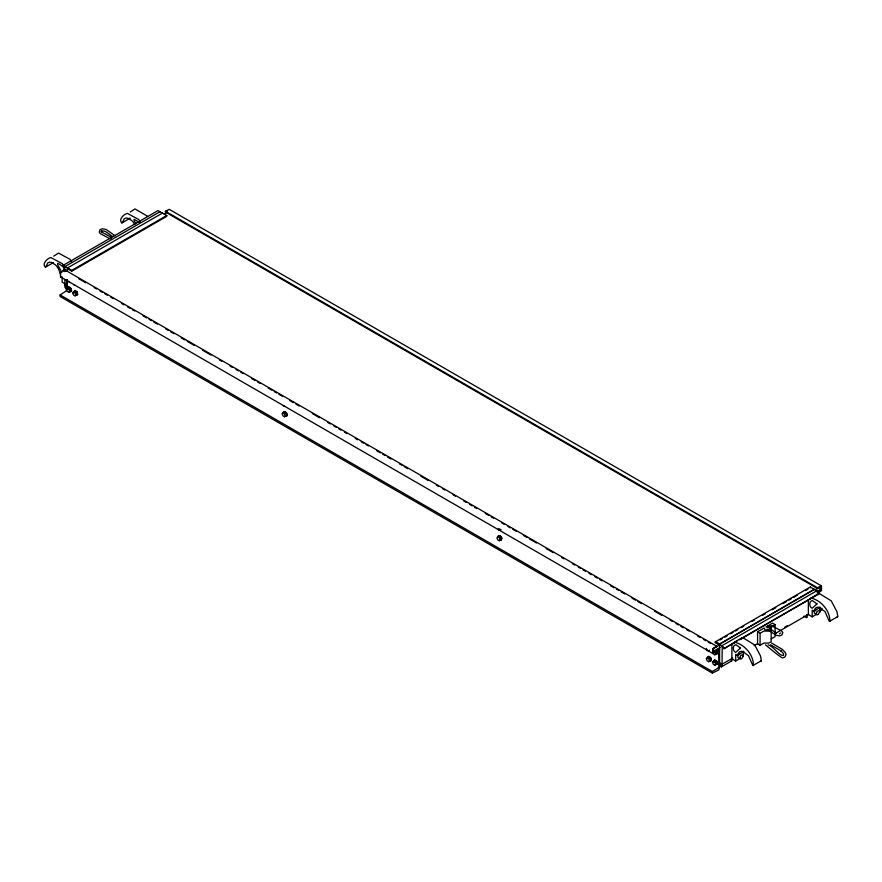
<?xml version="1.0" encoding="UTF-8"?>
<svg xmlns="http://www.w3.org/2000/svg" width="882" height="882" viewBox="0 0 882 882"><rect width="100%" height="100%" fill="white"/><g stroke="black" fill="none" stroke-linecap="round" stroke-linejoin="round"><path stroke-width="1.32" d="M771.838 627.003L771.904 625.922L771.111 626.033L771.011 627.775M67.352 271.325L67.352 268.657L71.729 271.182L166.775 216.299L166.775 215.517L157.988 210.6L62.942 265.482L64.077 269.363M60.935 272.681L64.353 270.388L64.353 269.605L60.516 272.119L60.516 276.882L712.755 653.452L718.654 650.64L718.907 666.428L717.816 668.313L712.325 671.489L60.086 294.919L60.086 296.506L712.325 673.076L718.775 669.978L719.591 666.979L720.682 666.351L720.682 665.403L719.591 666.042L719.591 645.227L715.225 642.702L715.225 641.909L810.271 587.037L818.827 591.943L818.959 593.906M67.352 286.044L66.789 286.573L64.981 285.084L64.904 286.639A1.543 0.893 60 0 0 65.996 288.524M110.989 238.548L110.889 236.949L101.353 231.922L102.025 232.429L101.673 230.808L101.099 231.448L102.599 230.886L105.377 231.426L112.808 236.696M741.376 639.163L742.137 637.719L743.151 637.851L754.716 644.974L760.46 655.877L761.398 660.794L752.831 665.513L748.443 655.679L742.611 651.478A9.856 5.689 60 0 0 738.366 653.253L737.308 655.293L735.709 654.367L735.709 660.993L731.884 658.788L731.884 644.036M817.846 595.008L818.617 593.564L819.632 593.696L831.197 600.818L836.941 611.722L837.878 616.639L829.312 621.369L824.924 611.524L819.091 607.323A9.856 5.689 60 0 0 814.847 609.098L813.788 611.138L812.19 610.212L812.19 616.838L808.364 614.633L808.364 599.892M780.713 632.956L779.423 633.794M742.137 637.719L734.497 642.14L733.725 643.573L733.284 642.824M818.617 593.564L810.966 597.985L810.205 599.429L809.764 598.669M67.352 286L66.944 286.584L64.904 284.831L64.904 279.506M66.569 289.384L68.763 287.444L70.328 288.348L71.111 290.354L70.328 291.468L68.906 292.295L67.341 291.391L66.569 289.384L67.98 288.557M68.906 292.295L71.111 290.354M72.71 292.923L74.915 290.994L76.469 291.887L77.252 293.904L76.469 295.018L75.047 295.845L73.493 294.941L72.71 292.923L74.915 290.994M75.047 295.845L77.252 293.904M282.24 413.867L284.445 411.927L286 412.831L286.782 414.849L286 415.951L284.588 416.778L283.023 415.885L282.24 413.867L284.445 411.927M284.588 416.778L286.782 414.849M499.124 528.594L497.702 529.421L499.267 530.325L500.05 529.211M497.702 536.708L496.93 537.811L497.702 539.828L499.267 540.732L501.461 538.792L500.689 536.774L499.124 535.881L497.702 536.708L499.267 537.601L500.05 539.619L499.267 540.732M498.341 536.984L499.124 535.881M709.503 650.166L708.72 651.28L707.155 650.376L706.372 648.358M706.372 658.766L708.577 656.836L710.142 657.74L710.914 659.747L710.142 660.861L708.72 661.687L707.155 660.783L706.372 658.766L708.577 656.836M708.72 661.687L710.914 659.747M713.306 653.926L714.861 654.819L717.066 652.889L716.283 650.872M717.066 652.889L714.861 654.819M712.524 662.316L714.718 660.386L716.283 661.279L717.066 663.297L716.283 664.411L714.861 665.226L713.306 664.333L712.524 662.316L714.718 660.386M714.861 665.226L717.066 663.297M771.353 629.561L768.674 631.115L763.933 631.06L760.086 633.276L757.561 631.821L757.561 643.805L760.086 645.26L763.933 643.044L768.674 643.099L771.133 641.864L771.265 626.826L775.113 624.61L775.113 636.595L771.265 638.811M753.415 665.612C753.691 655.128 744.871 644.555 734.497 642.14M829.896 621.468C830.171 610.972 821.351 600.41 810.966 597.985M63.868 266.177L62.368 263.729L50.803 257.5C47.452 258.371 42.005 263.365 45.048 266.97L45.974 266.695L47.804 262.88L49.425 262.197L51.432 262.417L55.268 264.732A9.856 5.689 60 0 1 59.502 271.402L60.56 274.666M140.337 222.021L138.849 219.574L127.284 213.345C123.932 214.216 118.475 219.21 121.518 222.815L122.455 222.54L124.274 218.725L125.906 218.041L127.901 218.262L131.738 220.577A9.856 5.689 60 0 1 134.836 224.623M122.102 222.937L130.095 218.119M110.889 236.949L110.162 238.835L100.471 233.73L99.247 232.253L99.975 229.673L102.422 228.758L106.171 229.496L115.156 235.858M62.942 265.482L71.729 270.388L166.775 215.517M67.517 267.941L162.63 212.992M160.116 211.647L65.07 266.518M283.695 412.092L285.492 411.629L287.278 414.165L286.595 416.205L285.492 415.984M498.11 536.201L499.896 535.727L501.693 538.274L501.009 540.302L499.896 540.082M498.385 536.047L500.171 535.572L501.968 538.108L501.285 540.148L500.171 539.927M53.758 256.144L58.455 253.079L70.02 259.308L71.519 261.756M130.227 211.989L134.935 208.924L147.503 216.2M739.844 653.43L737.859 655.888L737.859 657.299L738.642 657.917L739.844 657.476M816.313 609.286L814.34 611.744L814.34 613.144L815.122 613.762L816.313 613.321M720.958 666.671A1.543 0.893 60 0 0 722.049 666.042L721.961 664.389L719.999 663.628L719.591 662.569L720.164 663.793L722.049 664.234L722.226 646.638C729.414 652.526 717.033 640.927 715.225 641.909M67.341 288.271L68.906 289.175L70.328 288.348M73.493 291.821L75.047 292.714L76.469 291.887M283.023 412.754L284.588 413.658L286 412.831M499.267 530.325L500.689 529.498M499.267 537.601L500.689 536.774M500.05 539.619L501.461 538.792M707.155 657.663L708.72 658.556L710.142 657.74M713.306 661.213L714.861 662.106L716.283 661.279M45.632 267.081L53.273 262.671L52.688 262.56M817.592 591.954C822.002 592.428 823.005 582.693 817.647 588.614L165.408 212.044L165.408 211.261L169.245 209.343L821.484 585.913L821.484 590.675L819.014 592.395M165.408 212.044L167.503 210.842M64.529 271.535L69.27 268.801M164.195 213.984L166.577 212.617M60.086 294.919L66.326 290.928L66.679 279.671M719.977 639.957L722.347 638.579M724.728 637.212L727.11 635.845M730.671 633.783L733.041 632.416M735.423 631.038L737.793 629.671M741.365 627.609L743.735 626.242M752.059 621.435L754.43 620.068M762.754 615.261L765.124 613.894M772.257 609.771L775.818 607.72M782.951 603.597L786.512 601.546M788.883 600.168L791.264 598.801M793.635 597.423L797.207 595.372M805.52 590.565L807.901 589.198M719.37 644.169L814.417 589.297L719.425 644.312M719.591 649.791L718.775 649.009C711.995 656.649 710.638 648.435 716.592 646.958L716.592 646.164L712.755 648.689L712.755 653.452M165.408 211.261L817.647 587.82L821.484 585.913M713.053 648.7L720.175 644.588M815.1 589.782L819.852 587.048L819.852 589.882L817.471 591.249M721.884 645.734L816.875 590.719M713.053 651.544L720.175 647.432M723.747 648.689L733.251 643.198M742.754 637.708L810.481 598.613M723.913 648.777L736.977 641.236M739.359 639.869L816.589 595.273M757.561 631.821L764.165 628.006L765.201 630.068L769.435 630.002M784.892 627.058L787.262 625.691M737.308 655.293L743.868 651.511M813.788 611.138L820.337 607.356M722.049 664.234L732.744 658.06M754.132 645.712L757.693 643.651M775.521 633.364L808.783 614.159M819.709 609.495L821.914 608.227L821.914 609.804L819.643 611.116M721.509 666.814L731.74 660.905M735.709 660.993L740.075 658.468M812.19 616.838L816.556 614.313M60.516 276.882L61.078 276.86M768.542 627.267L765.973 626.959L772.577 623.144L775.113 624.61M836.952 616.948L837.536 617.047M760.482 661.103L761.067 661.202M129.169 218.405L129.753 218.516M69.81 291.49L70.924 291.71M69.535 291.644L71.607 291.027L70.924 288.193L68.708 286.915L68.024 288.954M75.962 295.04L77.748 294.566L77.065 291.744L74.849 290.465L74.165 292.504M75.687 295.194L77.473 294.731L76.789 291.898L74.573 290.619L73.89 292.659M285.217 416.139L287.014 415.665L286.319 412.842L284.103 411.563L283.42 413.603M499.896 529.674L501.009 529.895M715.765 654.025L717.562 653.551L716.879 650.729M715.5 654.179L717.287 653.716L716.603 650.883M708.246 656.462L710.462 657.74L711.146 660.574M709.624 660.883L710.727 661.103M709.348 661.037L711.421 660.409L710.727 657.586L708.522 656.307L707.562 658.501M715.765 664.433L717.562 663.959L716.879 661.136L714.663 659.857L713.979 661.897M715.5 664.587L717.287 664.124L716.603 661.291L714.387 660.012L713.703 662.051M771.904 625.922L781.606 630.961L782.852 632.471L781.948 635.018L779.567 635.911L775.895 635.194L767.131 629.098M806.468 614.677L807.273 616.838A1.543 0.893 60 0 1 806.181 617.466L803.811 616.099M64.154 267.092L64.595 265.691M64.353 269.605L716.592 646.164M78.663 278.657L85.819 282.78M94.165 287.598L96.546 288.976M100.129 291.049L102.51 292.427M104.892 293.794L107.273 295.172M110.856 297.245L113.238 298.623M121.584 303.441L123.976 304.808M127.548 306.881L129.93 308.259M132.322 309.637L134.703 311.004M143.049 315.833L146.632 317.895M149.014 319.273L151.395 320.651M153.777 322.029L157.36 324.091M165.706 328.909L168.087 330.287M170.48 331.665L174.052 333.727M181.207 337.861L184.779 339.923M187.171 341.301L194.327 345.435M202.673 350.253L211.019 355.071M219.364 359.889L221.746 361.267M230.092 366.085L232.484 367.463M236.056 369.525L238.438 370.903M240.83 372.281L243.212 373.659M251.557 378.477L255.13 380.539M257.522 381.917L259.903 383.295M268.249 388.113L271.832 390.175M274.214 391.553L276.595 392.931M278.988 394.309L282.56 396.371M289.715 400.505L293.287 402.567M295.679 403.945L299.252 406.007M312.371 413.581L319.527 417.715M327.872 422.533L330.254 423.911M333.837 425.973L336.218 427.351M338.6 428.729L340.981 430.107M344.564 432.169L346.946 433.547M355.292 438.365L357.684 439.743M361.256 441.805L363.638 443.183M366.03 444.561L368.411 445.939M376.757 450.757L380.34 452.819M382.722 454.197L385.103 455.575M387.485 456.953L391.068 459.015M399.414 463.833L401.795 465.211M404.188 466.589L407.76 468.662M420.879 476.225L428.035 480.359M436.381 485.177L438.762 486.555M442.345 488.617L444.726 489.995M453.072 494.813L455.454 496.191M463.8 501.009L466.192 502.387M469.764 504.46L472.146 505.827M474.538 507.205L476.919 508.583M485.265 513.401L488.837 515.474M491.23 516.852L493.611 518.219M501.957 523.037L504.339 524.415M507.922 526.488L510.303 527.866M512.696 529.233L516.268 531.306M523.423 535.429L526.995 537.502M529.387 538.88L536.543 543.003M546.079 548.516L553.235 552.639M561.58 557.468L563.962 558.835M572.308 563.664L574.7 565.031M578.272 567.104L580.654 568.482M583.046 569.86L585.428 571.227M589 573.3L591.392 574.678M594.964 576.74L597.346 578.118M599.738 579.496L602.119 580.874M610.465 585.692L614.048 587.754M616.43 589.132L618.811 590.51M621.193 591.888L624.776 593.95M631.931 598.084L635.503 600.146M637.895 601.524L641.468 603.586M654.587 611.16L661.743 615.294M670.088 620.112L672.47 621.49M676.053 623.552L678.434 624.93M680.816 626.308L683.197 627.686M686.78 629.748L689.162 631.126M697.508 635.944L699.9 637.322M703.472 639.384L705.854 640.762M708.246 642.14L710.627 643.518M67.341 280.983L68.906 281.887M73.493 284.533L75.047 285.437M283.023 405.477L284.588 406.37M65.996 284.423L62.17 282.218L62.17 276.926M771.695 643.11L782.367 649.384L785.355 652.669L786.06 654.389L784.87 657.112L782.389 657.939C776.425 654.223 770.978 649.35 765.466 644.83M770.625 644.786L781.353 651.092L780.912 650.751L783.547 653.65L783.448 655.458C778.85 655.899 773.801 646.308 768.112 644.841M767.671 627.069L776.524 633.232M731.608 658.501L731.884 660.364A1.543 0.893 60 0 1 730.792 660.993M139.113 222.275L134.152 219.265L134.031 220.566L135.96 223.433M769.545 627.554L769.81 629.483M60.825 270.344L57.551 264.721L57.672 263.42C61.497 264.611 62.424 267.555 64.717 267.026L64.904 271.513M714.861 651.699L715.644 653.716M714.861 662.106L715.644 664.124M708.72 658.556L709.503 660.574M284.588 413.658L285.36 415.676M75.047 292.714L75.83 294.731M68.906 289.175L69.689 291.181M819.83 607.125L819.83 612.428M817.647 587.82L817.647 588.614M817.283 591.756L817.283 592.737M810.271 587.037L810.271 587.82M760.086 633.276L760.086 645.26M743.361 651.28L743.361 656.572M712.325 671.489L712.325 673.076M71.729 270.388L71.729 271.182M71.332 291.181L71.332 289.836L69.535 287.3L68.432 287.069L67.749 289.109M67.352 279.627L67.352 289.472M740.494 648.049L735.654 652.404C733.008 651.666 732.325 645.911 734.904 645.117L735.864 644.687L740.494 648.049M816.975 603.894L812.135 608.249C809.489 607.511 808.805 601.756 811.385 600.962L812.344 600.532L816.975 603.894M743.272 655.745L741.806 658.611L740.615 659.052L739.833 658.435L740.615 655.502L742.853 654.664L743.272 655.745M819.753 611.59L818.287 614.456L817.085 614.897L816.302 614.28L817.085 611.347L819.334 610.509L819.753 611.59M769.876 625.966L767.957 626.407L767.88 625.669L769.876 625.966"/></g></svg>
